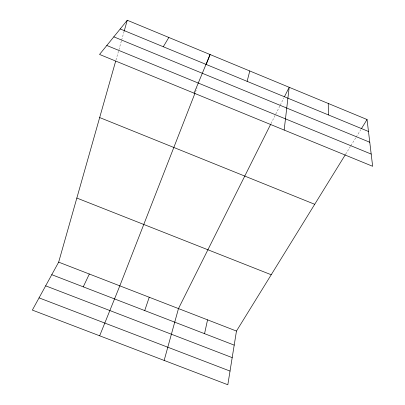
<?xml version="1.0" encoding="UTF-8"?>
<svg xmlns="http://www.w3.org/2000/svg" width="405" height="405" viewBox="0 0 405 405"><rect width="100%" height="100%" fill="white"/><g stroke="black" fill="none" stroke-linecap="round" stroke-linejoin="round"><path stroke-width="0.3" stroke-dasharray="2.02 1.52" d="M115.997 59.991L121.459 40.738M121.632 40.136L124.193 31.094M195.473 91.975L197.068 87.895M271.016 123.596L279.956 105.73M280.235 105.173L283.87 97.909M345.657 154.178L350.588 146.19M350.917 145.658L355.853 137.66M356.182 137.123L360.794 129.661"/><path stroke-width="0.61" d="M284.163 130.051L289.18 87.288L284.432 96.79M345.328 154.71L236.464 331.057L227.828 384.75L32.349 310.088L58.664 262.141L115.658 61.185M204.55 333.674L207.552 319.849M247.121 81.354L249.789 70.976M164.152 360.43L178.478 308.58L270.737 124.153M124.193 31.094L127.271 20.25L367.046 119.526L372.651 166.293L99.544 54.442L127.271 20.25M144.722 310.574L149.232 297.245M195.023 93.14L119.819 285.844L99.66 335.796M206.201 64.486L210.084 54.538L194.076 93.155M83.258 286.841L89.333 274.028M163.291 46.742L168.844 37.462M361.452 128.593L367.046 119.526M39.057 297.862L230.03 371.076M51.779 274.686L234.201 345.126M45.659 285.839L232.192 357.62M58.664 262.141L236.464 331.057M76.844 198.05L271.223 274.747M99.67 117.551L314.715 204.297M106.809 45.481L371.188 154.072M120.209 28.957L368.479 131.463M113.82 36.835L369.77 142.251M328.268 103.472L328.354 114.898"/></g></svg>
